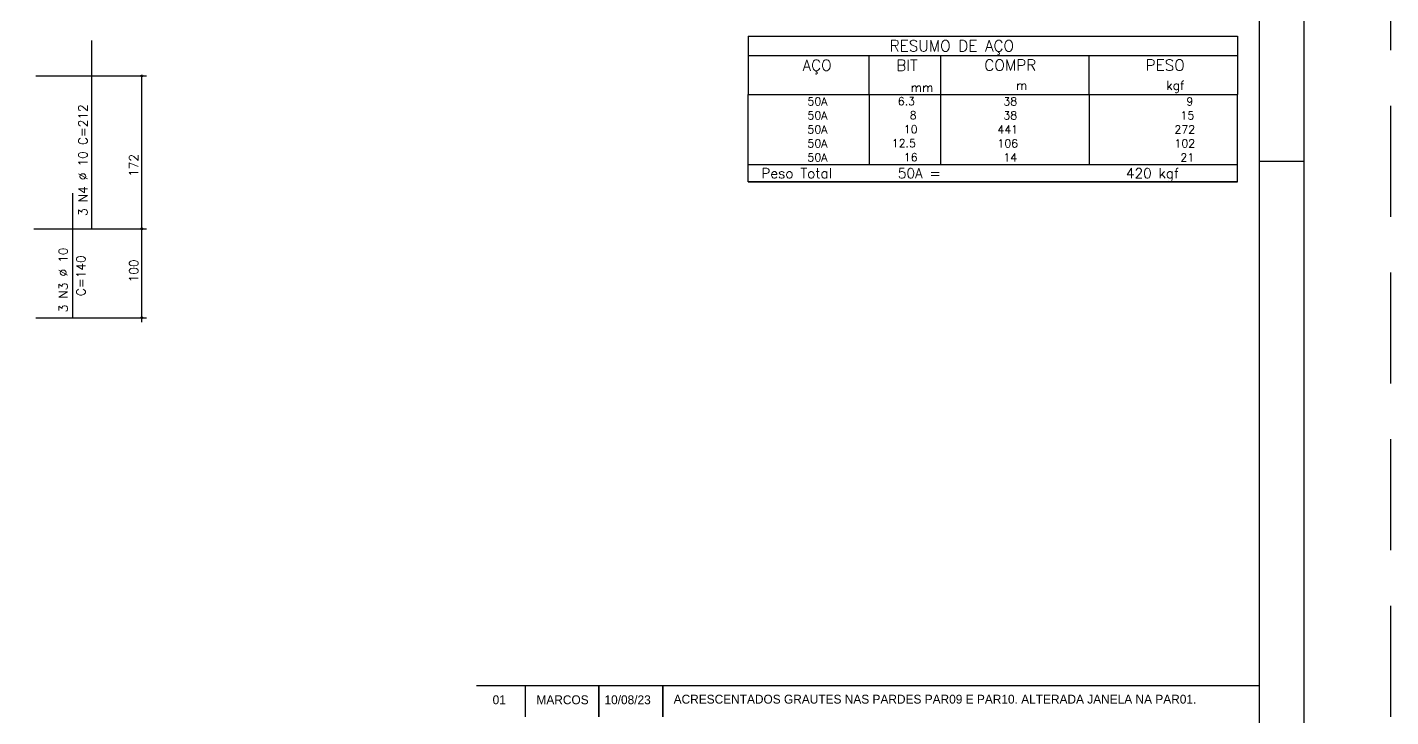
# Model space of a CAD drawing. Extents: x -3 to 120, y -1 to 61.
# Drawn here: x 89.53 to 120.2, y 17.5 to 33.01 of the extents above; entities that cross this region are included whole.
import ezdxf

# ---------------------------------------------------------------- set-up
doc = ezdxf.new("R2010")
doc.units = 0
doc.header["$MEASUREMENT"] = 0
doc.linetypes.add('HIDDEN', pattern=[0.375, 0.25, -0.125])
doc.layers.get('0').update_dxf_attribs({"linetype": 'CONTINUOUS'})
doc.layers.get('Defpoints').update_dxf_attribs({"linetype": 'CONTINUOUS'})
for name, color, linetype in [('ARQ_FOLHA', 7, 'CONTINUOUS'), ('ARQ_TXT-2', 2, 'CONTINUOUS'), ('PENA_02', 2, 'CONTINUOUS'), ('PENA_03', 3, 'CONTINUOUS'), ('PENA_05', 5, 'CONTINUOUS'), ('PSG-NV2-FLH-SELO', 1, 'CONTINUOUS')]:
    doc.layers.add(name, color=color, linetype=linetype)
doc.styles.add('01-MILLEU', font='GOTHIC.TTF')
doc.styles.get("Standard").update_dxf_attribs({"font": 'ROMANS.SHX'})

# ---------------------------------------------------------------- blocks, each defined once
blk = doc.blocks.new('FOLHA A1+1 - 1102 X 594')
at = {"layer": 'ARQ_FOLHA', "color": 1}
blk.add_line((-10, 297), (0, 297), dxfattribs=at)
for points in [[(-1189, 0), (0, 0), (0, 594), (-1189, 594)], [(-1164, 10), (-10, 10), (-10, 584), (-1164, 584)]]:
    blk.add_lwpolyline(points, close=True, dxfattribs=at)
at = {"layer": 'Defpoints', "color": 8, "linetype": 'HIDDEN', "ltscale": 100}
blk.add_lwpolyline([(-1208.5, 609.5), (-1208.5, -15.5), (19.5, -15.5), (19.5, 609.5)], close=True, dxfattribs=at)

msp = doc.modelspace()

# ---------------------------------------------------------------- linework, layer by layer
at = {"layer": 'PENA_02', "linetype": 'Continuous'}
for p, q in [((105.746, 32.808), (105.746, 31.495)), ((105.746, 32.808), (116.746, 32.808)), ((116.746, 32.808), (116.746, 31.495)), ((105.746, 32.37), (116.746, 32.37)), ((108.466, 31.495), (108.466, 32.37)), ((110.076, 31.495), (110.076, 32.37)), ((113.411, 31.495), (113.411, 32.37)), ((105.746, 31.495), (116.746, 31.495)), ((105.746, 31.18), (105.746, 31.495)), ((108.466, 31.495), (108.466, 31.18)), ((110.076, 31.18), (110.076, 31.495)), ((113.411, 31.495), (113.411, 31.18)), ((116.746, 31.18), (116.746, 31.495)), ((105.746, 30.865), (105.746, 31.18)), ((108.466, 31.18), (108.466, 30.865)), ((110.076, 30.865), (110.076, 31.18)), ((113.411, 31.18), (113.411, 30.865)), ((116.746, 30.865), (116.746, 31.18)), ((105.746, 30.55), (105.746, 30.865)), ((108.466, 30.865), (108.466, 30.55)), ((110.076, 30.55), (110.076, 30.865)), ((113.411, 30.865), (113.411, 30.55)), ((116.746, 30.55), (116.746, 30.865)), ((105.746, 30.235), (105.746, 30.55)), ((108.466, 30.55), (108.466, 30.235)), ((110.076, 30.235), (110.076, 30.55)), ((113.411, 30.55), (113.411, 30.235)), ((116.746, 30.235), (116.746, 30.55)), ((105.746, 29.92), (105.746, 30.235)), ((108.466, 30.235), (108.466, 29.92)), ((110.076, 29.92), (110.076, 30.235)), ((113.411, 30.235), (113.411, 29.92)), ((116.746, 29.92), (116.746, 30.235)), ((105.746, 29.92), (116.746, 29.92)), ((105.746, 29.526), (105.746, 29.92)), ((105.746, 29.92), (116.746, 29.92)), ((116.746, 29.526), (116.746, 29.92)), ((116.746, 29.526), (105.746, 29.526)), ((105.746, 29.526), (116.746, 29.526))]:
    msp.add_line(p, q, dxfattribs=at)
for centre, radius in [((92.106, 31.912), 0.02), ((92.106, 31.912), 0.01), ((92.106, 28.472), 0.02), ((92.106, 28.472), 0.01), ((92.106, 26.472), 0.02), ((92.106, 26.472), 0.01)]:
    msp.add_circle(centre, radius, dxfattribs=at)
at = {"layer": 'PENA_03', "linetype": 'Continuous'}
for p, q in [((89.717, 31.912), (92.206, 31.912)), ((92.106, 26.371), (92.106, 31.912)), ((89.675, 28.472), (92.206, 28.472)), ((89.717, 26.472), (92.206, 26.472))]:
    msp.add_line(p, q, dxfattribs=at)
at = {"layer": 'PENA_05', "linetype": 'Continuous'}
for p, q in [((90.982, 28.472), (90.982, 32.712)), ((90.556, 26.472), (90.556, 29.272))]:
    msp.add_line(p, q, dxfattribs=at)
at = {"layer": 'PSG-NV2-FLH-SELO', "color": 251}
for p, q in [((99.632, 18.195), (102.383, 18.195)), ((100.738, 17.496), (100.738, 18.195)), ((102.383, 18.195), (102.383, 17.496)), ((102.383, 17.496), (102.383, 18.195)), ((102.383, 18.195), (102.383, 17.496)), ((102.383, 17.496), (102.383, 18.195)), ((102.383, 18.195), (102.383, 17.496)), ((102.383, 18.195), (117.246, 18.195)), ((103.827, 18.195), (103.827, 17.496)), ((103.827, 17.496), (103.827, 18.195)), ((103.827, 18.195), (103.827, 17.496)), ((103.827, 17.496), (103.827, 18.195)), ((103.827, 18.195), (103.827, 17.496))]:
    msp.add_line(p, q, dxfattribs=at)

# ---------------------------------------------------------------- block references
at = {"xscale": 0.09999999999999938, "yscale": 0.09999999999999938, "zscale": 0.09999999999999938}
msp.add_blockref('FOLHA A1+1 - 1102 X 594', (118.246, 0.291), dxfattribs=at)

# ---------------------------------------------------------------- texts
at = {"layer": 'ARQ_TXT-2', "char_height": 0.2, "attachment_point": 1, "style": '01-MILLEU'}
for s, insert, width in [('01', (99.995, 17.977), 9.2797), ('MARCOS', (100.981, 17.977), 9.2797), ('10/08/23', (102.511, 17.977), 9.2797), ('ACRESCENTADOS GRAUTES NAS PARDES PAR09 E PAR10. ALTERADA JANELA NA PAR01.', (104.067, 17.991), 12.92008)]:
    msp.add_mtext(s, dxfattribs=dict(at, insert=insert, width=width))
at = {"layer": 'PENA_02', "linetype": 'Continuous'}
for s, height, p in [('RESUMO DE AÇO', 0.25, (108.927, 32.464)), ('AÇO', 0.25, (106.966, 32.026)), ('BIT', 0.25, (109.076, 32.026)), ('COMPR', 0.25, (111.055, 32.03)), ('PESO', 0.25, (114.684, 32.03)), ('mm', 0.2, (109.397, 31.552)), ('m', 0.2, (111.769, 31.599)), ('kgf', 0.2, (115.147, 31.599)), ('     50A', 0.18, (106.406, 31.248)), ('    6.3', 0.18, (108.573, 31.253)), ('     38', 0.18, (110.814, 31.248)), ('       9', 0.18, (114.662, 31.248)), ('     50A', 0.18, (106.406, 30.933)), ('      8', 0.18, (108.573, 30.938)), ('     38', 0.18, (110.814, 30.933)), ('      15', 0.18, (114.662, 30.933)), ('     50A', 0.18, (106.406, 30.618)), ('     10', 0.18, (108.573, 30.623)), ('    441', 0.18, (110.814, 30.618)), ('     272', 0.18, (114.662, 30.618)), ('     50A', 0.18, (106.406, 30.303)), ('   12.5', 0.18, (108.573, 30.308)), ('    106', 0.18, (110.814, 30.303)), ('     102', 0.18, (114.662, 30.303)), ('     50A', 0.18, (106.406, 29.988)), ('     16', 0.18, (108.573, 29.993)), ('     14', 0.18, (110.814, 29.988)), ('      21', 0.18, (114.662, 29.988)), ('Peso Total        50A =', 0.225, (106.039, 29.611)), ('     420 kgf', 0.225, (113.403, 29.611))]:
    msp.add_text(s, height=height, dxfattribs=at).set_placement(p)
at = {"layer": 'PENA_03', "linetype": 'Continuous'}
for s, p in [('3 N4 %%c 10 C=212', (90.879, 28.761)), ('172', (92.02, 29.643)), ('3 N3 %%c 10', (90.436, 26.594)), ('C=140', (90.834, 26.957)), ('100', (92.022, 27.268))]:
    msp.add_text(s, height=0.2, rotation=90, dxfattribs=at).set_placement(p)

doc.saveas('drawing.dxf')
